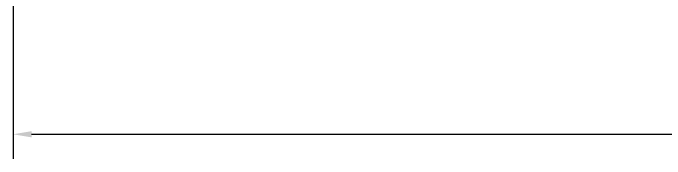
# Model space of a CAD drawing. Header units: inches. Extents: x 0 to 22015, y 0 to 16774.
# Drawn here: x 8403 to 9982, y 9776 to 10131 of the extents above; entities that cross this region are included whole.
import ezdxf

# ---------------------------------------------------------------- set-up
doc = ezdxf.new("R2010")
doc.units = ezdxf.units.IN
doc.header["$MEASUREMENT"] = 0
doc.layers.get('Defpoints').update_dxf_attribs({"lineweight": 5})
doc.styles.add('Roman', font='arial.ttf')
doc.styles.get("Standard").update_dxf_attribs({"font": 'arial.ttf'})
doc.dimstyles.new('ISO-25', dxfattribs={"dimscale": 30, "dimtxt": 1.5, "dimasz": 1.5, "dimexe": 2, "dimexo": 2, "dimtad": 1, "dimtih": 1, "dimtoh": 1, "dimdec": 1, "dimlfac": 0.03937, "dimdsep": 46, "dimtxsty": 'Standard', "dimcen": 2.5, "dimclrd": 7, "dimclre": 7, "dimclrt": 7, "dimadec": 0, "dimazin": 0, "dimtfac": 1, "dimtdec": 1, "dimtmove": 0, "dimatfit": 3, "dimfxl": 1, "dimlwd": 5, "dimlwe": 5, "dimarcsym": 0})

# ---------------------------------------------------------------- blocks, each defined once
blk = doc.blocks.new('*D42')
at = {"color": 7, "linetype": 'Continuous', "lineweight": 5, "transparency": 16777216}
for p, q in [((8402.8, 10877.3), (8402.8, 9776.3)), ((13182.8, 10489.6), (13182.8, 9776.3)), ((8447.8, 9836.3), (13137.8, 9836.3))]:
    blk.add_line(p, q, dxfattribs=at)
at = {"color": 7, "transparency": 16777216}
for points in [[(8447.8, 9843.8), (8447.8, 9828.8), (8402.8, 9836.3)], [(13137.8, 9843.8), (13137.8, 9828.8), (13182.8, 9836.3)]]:
    blk.add_solid(points, dxfattribs=at)
at = {"layer": 'Defpoints', "color": 0, "transparency": 16777216}
for p in [(8402.8, 10937.3), (13182.8, 10549.6), (13182.8, 9836.3)]:
    blk.add_point(p, dxfattribs=at)
at = {"color": 7, "lineweight": 5, "transparency": 16777216, "insert": (10531.3, 9940.4), "char_height": 165, "attachment_point": 5, "style": 'Roman'}
blk.add_mtext('C', dxfattribs=at)

msp = doc.modelspace()

# ---------------------------------------------------------------- dimensions: what is measured, and where the dimension line sits
at = {"color": 7, "lineweight": 5}
dim = msp.add_linear_dim(base=(13182.82, 9836.33), p1=(8402.82, 10937.32), p2=(13182.82, 10549.58), text='C', dimstyle='ISO-25', override={"dimtxt": 5.5, "dimpost": '\\X', "dimtxsty": 'Roman', "dimtmove": 1}, dxfattribs=at)
dim.commit()
dim.dimension.update_dxf_attribs({"geometry": '*D42', "text_midpoint": (10531.25, 9836.33), "dimtype": 160})

doc.saveas('drawing.dxf')
